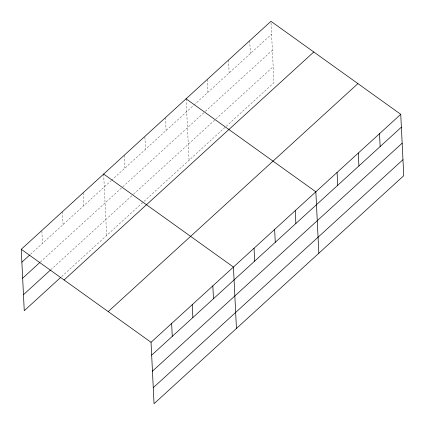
<?xml version="1.0" encoding="UTF-8"?>
<svg xmlns="http://www.w3.org/2000/svg" width="425" height="425" viewBox="0 0 425 425"><rect width="100%" height="100%" fill="white"/><g stroke="black" fill="none" stroke-linecap="round" stroke-linejoin="round"><path stroke-width="0.32" stroke-dasharray="2.12 1.59" d="M30.504 254.293L110.989 180.806M111.472 180.365L193.439 105.522M193.922 105.081L271.591 34.17M40.391 261.997L122.315 187.197M122.793 186.761L204.839 111.849M205.317 111.408L272.372 50.187M50.777 269.753L133.184 194.512M133.662 194.076L273.179 66.693M61.625 276.585L143.549 201.785M144.027 201.344L225.723 126.751M226.206 126.315L273.96 82.71L270.959 21.298M249.735 40.678L250.362 53.55M228.507 60.058L229.139 72.93M207.283 79.438L207.915 92.31M186.06 98.818L189.061 160.225M165.458 117.624L166.085 130.496M144.888 137.078L145.488 149.308M124.254 155.247L124.886 168.119M103.652 174.053L106.659 235.466M83.056 192.865L83.683 205.737M62.454 211.671L63.081 224.543M41.884 231.126L42.479 243.355"/><path stroke-width="0.64" d="M60.663 277.456L24.252 310.702L21.25 249.294L270.959 21.298L400.748 114.298L403.75 175.706L154.041 403.702L151.04 342.29L400.748 114.298M21.882 262.167L29.543 255.165M22.663 278.184L39.913 262.432M23.471 294.684L50.299 270.188M64.079 279.979L313.788 51.988M108.205 311.599L357.919 83.608M151.667 355.162L401.375 127.171M152.447 371.179L402.162 143.188M153.255 387.685L402.969 159.688M186.06 98.818L315.844 191.813L318.851 253.226M103.652 174.053L233.442 267.054L236.443 328.461M21.25 249.294L151.04 342.29M379.52 133.678L380.152 146.551M358.296 153.058L358.923 165.931M337.073 172.433L337.7 185.311M295.242 210.625L295.874 223.497M274.646 229.436L275.272 242.308M254.044 248.242L254.671 261.115M212.84 285.86L213.472 298.733M192.238 304.672L192.87 317.544M171.636 323.483L172.268 336.356"/></g></svg>
